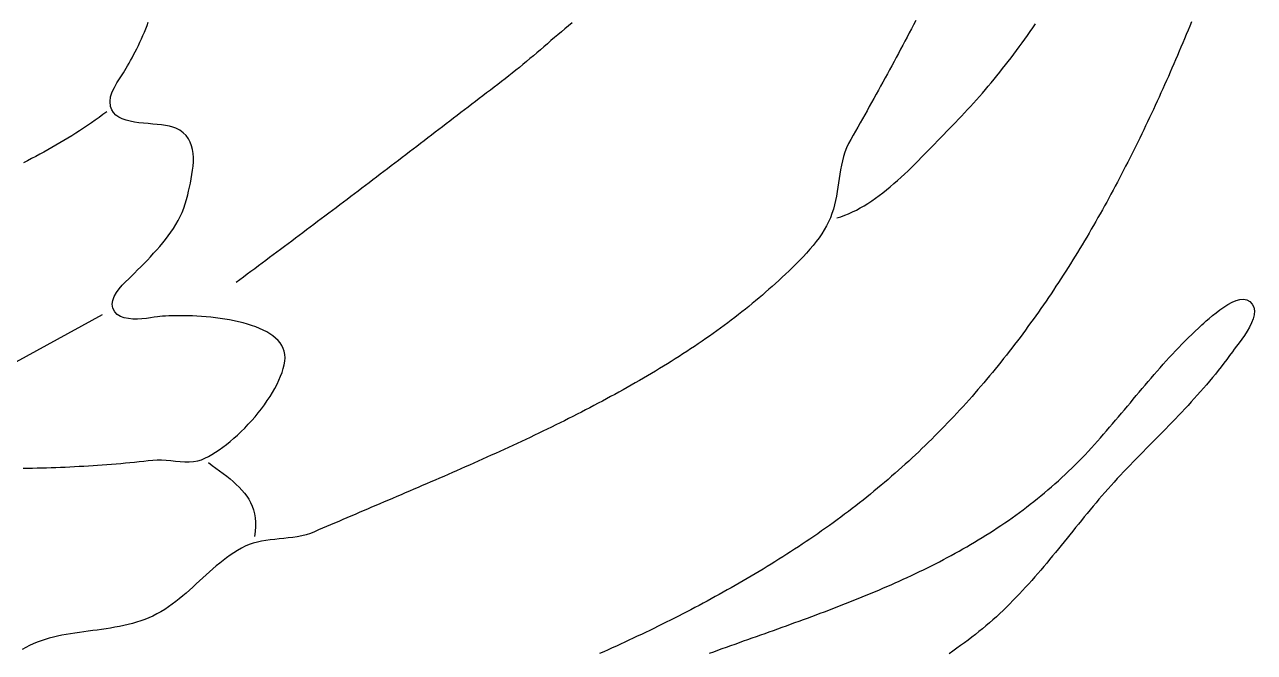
# Model space of a CAD drawing. Header units: millimetres. Extents: x 46 to 1464, y 30 to 1506.
# Drawn here: x 900.2 to 1166.3, y 957.9 to 1093.9 of the extents above; entities that cross this region are included whole.
import ezdxf

# ---------------------------------------------------------------- set-up
doc = ezdxf.new("R2010")
doc.units = ezdxf.units.MM
doc.layers.add('0_0_0', color=3, linetype='Continuous')

msp = doc.modelspace()

# ---------------------------------------------------------------- linework, layer by layer
at = {"layer": '0_0_0'}
for points in [[(1093.0529, 1094.717), (1092.5906, 1093.8293), (1092.1269, 1092.9417), (1091.6616, 1092.0544), (1091.1949, 1091.1672), (1090.7266, 1090.2802), (1090.2568, 1089.3934), (1089.7854, 1088.5067), (1089.3126, 1087.6201), (1088.8382, 1086.7337), (1088.3622, 1085.8473), (1087.8847, 1084.961), (1087.4056, 1084.0747), (1086.925, 1083.1885), (1086.4427, 1082.3023), (1085.9589, 1081.4161), (1085.4735, 1080.5299), (1084.9865, 1079.6436), (1084.4979, 1078.7573), (1084.0077, 1077.871), (1083.5159, 1076.9845), (1083.0224, 1076.098), (1082.5273, 1075.2113), (1082.0306, 1074.3245), (1081.5322, 1073.4376), (1081.0322, 1072.5504), (1080.5305, 1071.6631), (1080.0272, 1070.7756), (1079.5221, 1069.8879), (1079.0155, 1069), (1078.5241, 1068.0719), (1078.1032, 1067.1399), (1077.7451, 1066.2044), (1077.4419, 1065.2657), (1077.1857, 1064.3242), (1076.9688, 1063.3803), (1076.7834, 1062.4344), (1076.6217, 1061.4868), (1076.4758, 1060.5379), (1076.3379, 1059.5881), (1076.2003, 1058.6376), (1076.0551, 1057.687), (1075.8946, 1056.7366), (1075.7108, 1055.7867), (1075.4961, 1054.8377), (1075.2425, 1053.89), (1074.9423, 1052.944), (1074.5878, 1052), (1074.2039, 1051.1343), (1073.7618, 1050.2708), (1073.2664, 1049.4108), (1072.7223, 1048.5555), (1072.1344, 1047.7062), (1071.5076, 1046.8642), (1070.8466, 1046.0308), (1070.1562, 1045.2073), (1069.4413, 1044.395), (1068.7066, 1043.5952), (1067.9569, 1042.8091), (1067.1972, 1042.038), (1066.4321, 1041.2833), (1065.6665, 1040.5463), (1064.9052, 1039.8281), (1064.153, 1039.1301), (1063.4147, 1038.4537), (1062.6952, 1037.8), (1061.9992, 1037.1705), (1061.2968, 1036.5405), (1060.588, 1035.9145), (1059.8727, 1035.2925), (1059.1511, 1034.6744), (1058.4232, 1034.0601), (1057.6892, 1033.4497), (1056.9491, 1032.8432), (1056.2031, 1032.2404), (1055.4512, 1031.6414), (1054.6935, 1031.0461), (1053.9302, 1030.4545), (1053.1612, 1029.8666), (1052.3867, 1029.2823), (1051.6068, 1028.7016), (1050.8216, 1028.1245), (1050.0312, 1027.551), (1049.2357, 1026.981), (1048.4351, 1026.4144), (1047.6295, 1025.8513), (1046.8191, 1025.2917), (1046.0039, 1024.7354), (1045.1841, 1024.1825), (1044.3597, 1023.633), (1043.5307, 1023.0867), (1042.6974, 1022.5438), (1041.8598, 1022.0041), (1041.018, 1021.4675), (1040.1721, 1020.9342), (1039.3221, 1020.4041), (1038.4682, 1019.877), (1037.6105, 1019.3531), (1036.749, 1018.8322), (1035.8838, 1018.3143), (1035.0151, 1017.7995), (1034.1429, 1017.2876), (1033.2674, 1016.7787), (1032.3885, 1016.2727), (1031.5065, 1015.7696), (1030.6213, 1015.2693), (1029.7331, 1014.7719), (1028.8421, 1014.2772), (1027.9482, 1013.7853), (1027.0515, 1013.2961), (1026.1522, 1012.8097), (1025.2504, 1012.3259), (1024.3461, 1011.8447), (1023.4395, 1011.3662), (1022.5306, 1010.8903), (1021.6195, 1010.4169), (1020.7063, 1009.946), (1019.7911, 1009.4776), (1018.874, 1009.0116), (1017.9551, 1008.5481), (1017.0345, 1008.087), (1016.1122, 1007.6283), (1015.1885, 1007.1719), (1014.2633, 1006.7178), (1013.3367, 1006.266), (1012.4089, 1005.8165), (1011.4799, 1005.3692), (1010.5498, 1004.924), (1009.6188, 1004.481), (1008.6869, 1004.0402), (1007.7542, 1003.6014), (1006.8207, 1003.1647), (1005.8867, 1002.73), (1004.9522, 1002.2974), (1004.0172, 1001.8667), (1003.0819, 1001.438), (1002.1463, 1001.0112), (1001.2106, 1000.5863), (1000.2749, 1000.1632), (999.3392, 999.7419), (998.4036, 999.3225), (997.4682, 998.9048), (996.5331, 998.4889), (995.5985, 998.0746), (994.6643, 997.6621), (993.7308, 997.2511), (992.7979, 996.8418), (991.8658, 996.4341), (990.9346, 996.0279), (990.0043, 995.6233), (989.0751, 995.2201), (988.147, 994.8184), (987.2201, 994.4182), (986.2946, 994.0193), (985.3705, 993.6218), (984.4479, 993.2257), (983.527, 992.8309), (982.6077, 992.4373), (981.6902, 992.045), (980.7746, 991.6539), (979.8609, 991.264), (978.9494, 990.8753), (978.04, 990.4877), (977.1328, 990.1012), (976.228, 989.7158), (975.3256, 989.3314), (974.4258, 988.9481), (973.5286, 988.5657), (972.6341, 988.1842), (971.7424, 987.8037), (970.8536, 987.4241), (969.9677, 987.0453), (969.085, 986.6673), (968.2054, 986.2902), (967.3292, 985.9138), (966.4562, 985.5382), (965.5867, 985.1632), (964.7208, 984.789), (963.8585, 984.4153), (963, 984.0424), (962.083, 983.6838), (961.148, 983.3908), (960.1983, 983.154), (959.237, 982.9639), (958.2676, 982.8112), (957.2932, 982.6863), (956.3172, 982.5799), (955.3428, 982.4825), (954.3733, 982.3848), (953.412, 982.2772), (952.4621, 982.1504), (951.5271, 981.995), (950.61, 981.8014), (949.7143, 981.5604), (948.8432, 981.2624), (948, 980.8981), (947.1543, 980.4653), (946.3293, 979.998), (945.5232, 979.4989), (944.7342, 978.9708), (943.9604, 978.4166), (943.2001, 977.8392), (942.4513, 977.2414), (941.7123, 976.6259), (940.9813, 975.9958), (940.2564, 975.3538), (939.5357, 974.7027), (938.8176, 974.0454), (938.1, 973.3848), (937.3813, 972.7237), (936.6596, 972.0649), (935.933, 971.4113), (935.1998, 970.7657), (934.4581, 970.1309), (933.7061, 969.5099), (932.942, 968.9054), (932.1638, 968.3204), (931.3699, 967.7575), (930.5584, 967.2198), (929.7275, 966.7099), (928.8753, 966.2309), (928, 965.7855), (927.1424, 965.3952), (926.2684, 965.041), (925.3793, 964.72), (924.4764, 964.4298), (923.561, 964.1676), (922.6346, 963.9308), (921.6983, 963.7167), (920.7536, 963.5228), (919.8018, 963.3462), (918.8441, 963.1844), (917.882, 963.0348), (916.9167, 962.8946), (915.9497, 962.7613), (914.9821, 962.6321), (914.0154, 962.5045), (913.0509, 962.3757), (912.0899, 962.2432), (911.1337, 962.1043), (910.1837, 961.9562), (909.2412, 961.7965), (908.3075, 961.6224), (907.384, 961.4312), (906.472, 961.2204), (905.5728, 960.9872), (904.6877, 960.7291), (903.8181, 960.4433), (902.9653, 960.1272), (902.1306, 959.7782), (901.3154, 959.3937), (900.521, 958.9709), (899.7488, 958.5072)], [(899.9626, 997.7904), (900.9672, 997.8074), (901.9722, 997.8273), (902.9777, 997.8504), (903.9834, 997.8766), (904.9893, 997.906), (905.9953, 997.9386), (907.0014, 997.9746), (908.0075, 998.0138), (909.0134, 998.0565), (910.0192, 998.1026), (911.0246, 998.1521), (912.0298, 998.2052), (913.0345, 998.2618), (914.0387, 998.3221), (915.0423, 998.386), (916.0452, 998.4536), (917.0474, 998.525), (918.0488, 998.6002), (919.0493, 998.6793), (920.0488, 998.7622), (921.0472, 998.8491), (922.0445, 998.9399), (923.0406, 999.0349), (924.0354, 999.1339), (925.0288, 999.237), (926.0207, 999.3443), (927.0111, 999.4558), (928, 999.5717), (928.908, 999.6331), (929.8593, 999.6207), (930.8428, 999.5553), (931.8475, 999.4579), (932.8622, 999.3495), (933.876, 999.2511), (934.8779, 999.1836), (935.8567, 999.1679), (936.8015, 999.2251), (937.7011, 999.3762), (938.5447, 999.642), (939.2665, 999.9598), (940.0086, 1000.3334), (940.7679, 1000.7598), (941.5413, 1001.2362), (942.3257, 1001.7597), (943.1181, 1002.3273), (943.9155, 1002.9364), (944.7148, 1003.5838), (945.513, 1004.2669), (946.3071, 1004.9827), (947.0939, 1005.7284), (947.8705, 1006.5011), (948.6337, 1007.2979), (949.3806, 1008.1159), (950.1082, 1008.9524), (950.8132, 1009.8043), (951.4928, 1010.6688), (952.1438, 1011.5432), (952.7633, 1012.4244), (953.3481, 1013.3097), (953.8953, 1014.1961), (954.4017, 1015.0808), (954.8644, 1015.9609), (955.2803, 1016.8335), (955.6463, 1017.6958), (955.9594, 1018.545), (956.2166, 1019.378), (956.4147, 1020.1921), (956.5509, 1020.9845), (956.6036, 1021.7295), (956.5613, 1022.4381), (956.4282, 1023.1112), (956.2089, 1023.7495), (955.9077, 1024.3539), (955.529, 1024.9252), (955.0774, 1025.4641), (954.5571, 1025.9715), (953.9727, 1026.4483), (953.3286, 1026.8951), (952.6291, 1027.3129), (951.8788, 1027.7025), (951.082, 1028.0646), (950.2431, 1028.4), (949.3666, 1028.7097), (948.4569, 1028.9944), (947.5185, 1029.2548), (946.5557, 1029.4919), (945.573, 1029.7064), (944.5748, 1029.8992), (943.5655, 1030.071), (942.5495, 1030.2227), (941.5314, 1030.3551), (940.5154, 1030.469), (939.506, 1030.5652), (938.5077, 1030.6445), (937.5249, 1030.7077), (936.562, 1030.7557), (935.6233, 1030.7892), (934.7134, 1030.8092), (933.8367, 1030.8163), (932.9976, 1030.8114), (932.2005, 1030.7953), (931.4498, 1030.7688), (930.75, 1030.7328), (930.1055, 1030.688), (929.5206, 1030.6353), (929, 1030.5755), (928.302, 1030.4782), (927.4896, 1030.3626), (926.5911, 1030.2481), (925.6352, 1030.1538), (924.6503, 1030.0989), (923.6651, 1030.1027), (922.7081, 1030.1844), (921.8079, 1030.3631), (920.993, 1030.6582), (920.2919, 1031.0888), (919.7333, 1031.6743), (919.3457, 1032.4337), (919.1978, 1033.2811), (919.3026, 1034.1348), (919.6163, 1034.9849), (920.0955, 1035.8215), (920.6965, 1036.6346), (921.3757, 1037.4142), (922.0897, 1038.1505), (922.7947, 1038.8335), (923.4472, 1039.4533), (924.0038, 1040), (924.706, 1040.7186), (925.4082, 1041.4363), (926.108, 1042.1546), (926.8028, 1042.8752), (927.4904, 1043.5994), (928.1683, 1044.3291), (928.8342, 1045.0658), (929.4856, 1045.811), (930.1201, 1046.5663), (930.7354, 1047.3334), (931.329, 1048.1137), (931.8985, 1048.909), (932.4416, 1049.7209), (932.9559, 1050.5507), (933.4388, 1051.4003), (933.8882, 1052.2711), (934.3015, 1053.1648), (934.6763, 1054.083), (935.0103, 1055.0271), (935.301, 1055.9989), (935.5462, 1057), (935.7276, 1057.8179), (935.9182, 1058.6715), (936.109, 1059.5536), (936.2912, 1060.4572), (936.4557, 1061.3754), (936.5938, 1062.3011), (936.6964, 1063.2272), (936.7548, 1064.1468), (936.7599, 1065.0528), (936.7029, 1065.9382), (936.5748, 1066.7959), (936.3668, 1067.619), (936.07, 1068.4003), (935.6754, 1069.133), (935.1741, 1069.8099), (934.5573, 1070.424), (933.816, 1070.9683), (932.9413, 1071.4359), (932.3001, 1071.6738), (931.5636, 1071.8621), (930.7467, 1072.0106), (929.8639, 1072.1292), (928.9301, 1072.2277), (927.9598, 1072.3159), (926.9678, 1072.4036), (925.9688, 1072.5007), (924.9775, 1072.617), (924.0085, 1072.7622), (923.0767, 1072.9463), (922.1967, 1073.1791), (921.3832, 1073.4704), (920.6509, 1073.83), (920.0145, 1074.2677), (919.4888, 1074.7934), (919.0883, 1075.4169), (918.8279, 1076.1481), (918.7229, 1077.1951), (918.8639, 1078.237), (919.1964, 1079.2633), (919.6656, 1080.2633), (920.2171, 1081.2265), (920.796, 1082.1423), (921.348, 1083), (921.6164, 1083.4301), (921.9014, 1083.8958), (922.2008, 1084.395), (922.5125, 1084.9254), (922.8345, 1085.4849), (923.1647, 1086.0712), (923.5009, 1086.6823), (923.8411, 1087.3158), (924.1832, 1087.9697), (924.525, 1088.6418), (924.8645, 1089.3298), (925.1996, 1090.0316), (925.5282, 1090.745), (925.8482, 1091.4678), (926.1574, 1092.1979), (926.4539, 1092.933), (926.7354, 1093.671), (927, 1094.4098)], [(1018.7116, 1094.2075), (1017.9359, 1093.5832), (1017.1647, 1092.9518), (1016.3973, 1092.3143), (1015.6332, 1091.6717), (1014.8719, 1091.0252), (1014.113, 1090.3757), (1013.3559, 1089.7245), (1012.6, 1089.0724), (1011.8449, 1088.4207), (1011.0901, 1087.7704), (1010.3351, 1087.1225), (1009.5793, 1086.4781), (1008.8222, 1085.8383), (1008.0633, 1085.2041), (1007.3022, 1084.5766), (1006.5383, 1083.957), (1005.771, 1083.3461), (1005, 1082.7453), (1004.2031, 1082.1315), (1003.4065, 1081.5181), (1002.6101, 1080.9049), (1001.8139, 1080.2921), (1001.0179, 1079.6796), (1000.222, 1079.0674), (999.4264, 1078.4555), (998.6309, 1077.8439), (997.8356, 1077.2325), (997.0404, 1076.6215), (996.2453, 1076.0108), (995.4504, 1075.4003), (994.6556, 1074.7902), (993.8608, 1074.1803), (993.0662, 1073.5707), (992.2717, 1072.9614), (991.4772, 1072.3523), (990.6828, 1071.7435), (989.8885, 1071.135), (989.0942, 1070.5268), (988.2999, 1069.9188), (987.5057, 1069.3111), (986.7115, 1068.7036), (985.9173, 1068.0964), (985.1231, 1067.4894), (984.3289, 1066.8827), (983.5346, 1066.2763), (982.7404, 1065.67), (981.946, 1065.0641), (981.1517, 1064.4583), (980.3572, 1063.8528), (979.5627, 1063.2475), (978.7682, 1062.6425), (977.9735, 1062.0377), (977.1787, 1061.4331), (976.3838, 1060.8287), (975.5888, 1060.2246), (974.7937, 1059.6206), (973.9984, 1059.0169), (973.203, 1058.4134), (972.4074, 1057.8101), (971.6117, 1057.207), (970.8157, 1056.6041), (970.0196, 1056.0014), (969.2233, 1055.3989), (968.4268, 1054.7966), (967.63, 1054.1945), (966.8331, 1053.5925), (966.0359, 1052.9908), (965.2384, 1052.3893), (964.4407, 1051.7879), (963.6427, 1051.1867), (962.8445, 1050.5857), (962.0459, 1049.9848), (961.2471, 1049.3841), (960.4479, 1048.7836), (959.6485, 1048.1833), (958.8487, 1047.5831), (958.0486, 1046.9831), (957.2481, 1046.3832), (956.4473, 1045.7835), (955.6461, 1045.1839), (954.8446, 1044.5845), (954.0426, 1043.9853), (953.2403, 1043.3861), (952.4376, 1042.7871), (951.6344, 1042.1883), (950.8308, 1041.5896), (950.0268, 1040.991), (949.2224, 1040.3925), (948.4175, 1039.7942), (947.6121, 1039.196), (946.8063, 1038.5979), (946, 1038)], [(1152.7338, 1094.4627), (1152.3583, 1093.5464), (1151.9812, 1092.6312), (1151.6025, 1091.7172), (1151.2222, 1090.8043), (1150.8402, 1089.8926), (1150.4565, 1088.9821), (1150.0711, 1088.0728), (1149.684, 1087.1647), (1149.2951, 1086.2579), (1148.9045, 1085.3524), (1148.512, 1084.4481), (1148.1177, 1083.5452), (1147.7215, 1082.6435), (1147.3235, 1081.7432), (1146.9235, 1080.8442), (1146.5216, 1079.9466), (1146.1178, 1079.0504), (1145.7119, 1078.1556), (1145.3041, 1077.2622), (1144.8942, 1076.3703), (1144.4823, 1075.4798), (1144.0682, 1074.5907), (1143.6521, 1073.7032), (1143.2338, 1072.8172), (1142.8134, 1071.9326), (1142.3908, 1071.0497), (1141.9659, 1070.1682), (1141.5389, 1069.2884), (1141.1095, 1068.4101), (1140.6779, 1067.5335), (1140.244, 1066.6584), (1139.8078, 1065.785), (1139.3691, 1064.9133), (1138.9281, 1064.0432), (1138.4847, 1063.1749), (1138.0389, 1062.3082), (1137.5906, 1061.4433), (1137.1398, 1060.5801), (1136.6865, 1059.7186), (1136.2306, 1058.859), (1135.7722, 1058.0011), (1135.3112, 1057.1451), (1134.8476, 1056.2909), (1134.3814, 1055.4385), (1133.9125, 1054.588), (1133.4409, 1053.7393), (1132.9666, 1052.8926), (1132.4896, 1052.0478), (1132.0098, 1051.2049), (1131.5272, 1050.3639), (1131.0418, 1049.5249), (1130.5536, 1048.6879), (1130.0625, 1047.8529), (1129.5685, 1047.0199), (1129.0716, 1046.189), (1128.5718, 1045.3601), (1128.069, 1044.5332), (1127.5632, 1043.7085), (1127.0544, 1042.8858), (1126.5426, 1042.0653), (1126.0277, 1041.2469), (1125.5098, 1040.4306), (1124.9887, 1039.6166), (1124.4644, 1038.8047), (1123.9371, 1037.995), (1123.4065, 1037.1875), (1122.8727, 1036.3823), (1122.3357, 1035.5793), (1121.7954, 1034.7786), (1121.2518, 1033.9802), (1120.7049, 1033.1841), (1120.1547, 1032.3903), (1119.6011, 1031.5988), (1119.0442, 1030.8097), (1118.4838, 1030.023), (1117.92, 1029.2387), (1117.3527, 1028.4568), (1116.7819, 1027.6773), (1116.2076, 1026.9002), (1115.6298, 1026.1256), (1115.0484, 1025.3535), (1114.4634, 1024.5839), (1113.8748, 1023.8168), (1113.2826, 1023.0522), (1112.6867, 1022.2901), (1112.0871, 1021.5306), (1111.4838, 1020.7737), (1110.8768, 1020.0194), (1110.266, 1019.2677), (1109.6514, 1018.5187), (1109.033, 1017.7722), (1108.4108, 1017.0285), (1107.7847, 1016.2874), (1107.1547, 1015.549), (1106.5208, 1014.8134), (1105.883, 1014.0804), (1105.2412, 1013.3503), (1104.5954, 1012.6228), (1103.9456, 1011.8982), (1103.2917, 1011.1764), (1102.6338, 1010.4574), (1101.9718, 1009.7412), (1101.3057, 1009.0279), (1100.6354, 1008.3174), (1099.961, 1007.6098), (1099.2824, 1006.9051), (1098.5996, 1006.2034), (1097.9125, 1005.5046), (1097.2212, 1004.8087), (1096.5256, 1004.1158), (1095.8257, 1003.4259), (1095.1214, 1002.739), (1094.4128, 1002.0551), (1093.6998, 1001.3743), (1092.9823, 1000.6965), (1092.2604, 1000.0218), (1091.5341, 999.3502), (1090.8033, 998.6816), (1090.0679, 998.0163), (1089.328, 997.354), (1088.5836, 996.6949), (1087.8345, 996.039), (1087.0809, 995.3863), (1086.3226, 994.7368), (1085.5596, 994.0905), (1084.792, 993.4474), (1084.0196, 992.8076), (1083.2425, 992.1711), (1082.4606, 991.5379), (1081.6739, 990.908), (1080.8825, 990.2815), (1080.0861, 989.6582), (1079.285, 989.0384), (1078.4789, 988.4219), (1077.6679, 987.8088), (1076.8519, 987.1991), (1076.031, 986.5929), (1075.2052, 985.9901), (1074.3742, 985.3908), (1073.5383, 984.7949), (1072.6973, 984.2026), (1071.8512, 983.6137), (1071, 983.0285), (1070.1679, 982.4624), (1069.334, 981.9003), (1068.4983, 981.3422), (1067.6608, 980.7879), (1066.8214, 980.2375), (1065.9803, 979.6908), (1065.1374, 979.148), (1064.2927, 978.6089), (1063.4462, 978.0735), (1062.598, 977.5418), (1061.7481, 977.0137), (1060.8965, 976.4892), (1060.0431, 975.9682), (1059.1881, 975.4508), (1058.3314, 974.9369), (1057.473, 974.4264), (1056.6129, 973.9194), (1055.7513, 973.4158), (1054.888, 972.9155), (1054.023, 972.4185), (1053.1565, 971.9248), (1052.2884, 971.4343), (1051.4187, 970.9471), (1050.5474, 970.463), (1049.6746, 969.982), (1048.8003, 969.5042), (1047.9244, 969.0294), (1047.047, 968.5577), (1046.1681, 968.089), (1045.2877, 967.6232), (1044.4059, 967.1603), (1043.5225, 966.7004), (1042.6378, 966.2433), (1041.7516, 965.789), (1040.864, 965.3375), (1039.9749, 964.8887), (1039.0845, 964.4427), (1038.1927, 963.9993), (1037.2995, 963.5586), (1036.4049, 963.1205), (1035.509, 962.6849), (1034.6118, 962.2519), (1033.7132, 961.8214), (1032.8134, 961.3934), (1031.9122, 960.9678), (1031.0098, 960.5446), (1030.1061, 960.1237), (1029.2011, 959.7052), (1028.2949, 959.289), (1027.3875, 958.875), (1026.4788, 958.4632), (1025.569, 958.0536), (1024.6579, 957.6462)], [(1076, 1052), (1076.8531, 1052.2592), (1077.703, 1052.5606), (1078.5494, 1052.9022), (1079.3921, 1053.282), (1080.2308, 1053.698), (1081.0651, 1054.1482), (1081.8949, 1054.6306), (1082.7199, 1055.1433), (1083.5397, 1055.6843), (1084.3543, 1056.2516), (1085.1632, 1056.8432), (1085.9662, 1057.4571), (1086.7631, 1058.0914), (1087.5535, 1058.7441), (1088.3373, 1059.4131), (1089.1141, 1060.0966), (1089.8837, 1060.7925), (1090.6458, 1061.4988), (1091.4002, 1062.2136), (1092.1466, 1062.9349), (1092.8846, 1063.6607), (1093.6142, 1064.389), (1094.3349, 1065.1178), (1095.0466, 1065.8452), (1095.7489, 1066.5692), (1096.4416, 1067.2877), (1097.1244, 1067.9989), (1097.7971, 1068.7007), (1098.4594, 1069.3912), (1099.111, 1070.0683), (1099.7517, 1070.7302), (1100.3811, 1071.3747), (1100.9992, 1072), (1101.6649, 1072.674), (1102.3273, 1073.3549), (1102.9863, 1074.0427), (1103.642, 1074.7373), (1104.2942, 1075.4385), (1104.9432, 1076.1462), (1105.5888, 1076.8604), (1106.2311, 1077.5809), (1106.8702, 1078.3076), (1107.5059, 1079.0404), (1108.1383, 1079.7792), (1108.7675, 1080.5239), (1109.3934, 1081.2744), (1110.0161, 1082.0306), (1110.6355, 1082.7924), (1111.2518, 1083.5596), (1111.8648, 1084.3323), (1112.4746, 1085.1101), (1113.0813, 1085.8932), (1113.6848, 1086.6812), (1114.2851, 1087.4743), (1114.8823, 1088.2721), (1115.4764, 1089.0747), (1116.0673, 1089.8819), (1116.6551, 1090.6937), (1117.2399, 1091.5098), (1117.8215, 1092.3303), (1118.4001, 1093.155), (1118.9756, 1093.9837)], [(918, 1075), (917.1766, 1074.3739), (916.3491, 1073.761), (915.5175, 1073.1609), (914.6819, 1072.5728), (913.8426, 1071.9964), (912.9996, 1071.431), (912.1531, 1070.8761), (911.3032, 1070.3312), (910.45, 1069.7957), (909.5937, 1069.2691), (908.7344, 1068.7508), (907.8723, 1068.2404), (907.0074, 1067.7372), (906.1399, 1067.2407), (905.27, 1066.7504), (904.3977, 1066.2657), (903.5232, 1065.7862), (902.6467, 1065.3112), (901.7682, 1064.8401), (900.888, 1064.3726), (900.0061, 1063.908)], [(1048.419, 957.7181), (1049.3454, 958.054), (1050.2719, 958.3888), (1051.1984, 958.7225), (1052.125, 959.0554), (1053.0516, 959.3873), (1053.978, 959.7186), (1054.9044, 960.0494), (1055.8305, 960.3796), (1056.7564, 960.7095), (1057.682, 961.0392), (1058.6073, 961.3688), (1059.5322, 961.6984), (1060.4566, 962.0281), (1061.3805, 962.358), (1062.3039, 962.6884), (1063.2267, 963.0192), (1064.1488, 963.3506), (1065.0702, 963.6827), (1065.9908, 964.0157), (1066.9106, 964.3496), (1067.8295, 964.6846), (1068.7475, 965.0208), (1069.6646, 965.3582), (1070.5806, 965.6972), (1071.4955, 966.0376), (1072.4093, 966.3797), (1073.3219, 966.7236), (1074.2333, 967.0694), (1075.1433, 967.4172), (1076.0521, 967.7672), (1076.9594, 968.1194), (1077.8653, 968.4739), (1078.7697, 968.831), (1079.6725, 969.1907), (1080.5737, 969.553), (1081.4733, 969.9183), (1082.3712, 970.2865), (1083.2673, 970.6577), (1084.1615, 971.0322), (1085.054, 971.4099), (1085.9444, 971.7911), (1086.8329, 972.1759), (1087.7194, 972.5643), (1088.6038, 972.9565), (1089.4861, 973.3526), (1090.3662, 973.7528), (1091.244, 974.157), (1092.1196, 974.5655), (1092.9928, 974.9784), (1093.8637, 975.3958), (1094.732, 975.8178), (1095.5979, 976.2446), (1096.4612, 976.6762), (1097.3219, 977.1127), (1098.18, 977.5543), (1099.0354, 978.0012), (1099.8879, 978.4533), (1100.7377, 978.9109), (1101.5846, 979.374), (1102.4286, 979.8428), (1103.2696, 980.3174), (1104.1076, 980.798), (1104.9425, 981.2845), (1105.7743, 981.7772), (1106.6028, 982.2761), (1107.4282, 982.7814), (1108.2503, 983.2933), (1109.069, 983.8117), (1109.8843, 984.3369), (1110.6962, 984.8689), (1111.5046, 985.4079), (1112.3094, 985.954), (1113.1106, 986.5073), (1113.9082, 987.0679), (1114.7021, 987.636), (1115.4922, 988.2116), (1116.2785, 988.7949), (1117.0609, 989.386), (1117.8394, 989.985), (1118.6139, 990.592), (1119.3844, 991.2072), (1120.1508, 991.8306), (1120.9131, 992.4625), (1121.6712, 993.1028), (1122.4251, 993.7518), (1123.1747, 994.4095), (1123.9199, 995.0761), (1124.6608, 995.7516), (1125.3972, 996.4362), (1126.1291, 997.1301), (1126.8565, 997.8333), (1127.5793, 998.5459), (1128.2974, 999.2681), (1129.0108, 1000), (1129.7009, 1000.7215), (1130.3844, 1001.4484), (1131.0617, 1002.1803), (1131.7331, 1002.9168), (1132.3992, 1003.6575), (1133.0604, 1004.4022), (1133.717, 1005.1504), (1134.3696, 1005.9017), (1135.0187, 1006.656), (1135.6645, 1007.4126), (1136.3076, 1008.1714), (1136.9485, 1008.932), (1137.5875, 1009.694), (1138.2251, 1010.457), (1138.8618, 1011.2207), (1139.4979, 1011.9847), (1140.134, 1012.7487), (1140.7704, 1013.5123), (1141.4076, 1014.2752), (1142.0461, 1015.037), (1142.6863, 1015.7973), (1143.3286, 1016.5558), (1143.9734, 1017.3121), (1144.6213, 1018.0659), (1145.2726, 1018.8168), (1145.9278, 1019.5645), (1146.5873, 1020.3085), (1147.2516, 1021.0486), (1147.9211, 1021.7844), (1148.5963, 1022.5155), (1149.2776, 1023.2416), (1149.9654, 1023.9623), (1150.6601, 1024.6773), (1151.3623, 1025.3861), (1152.0724, 1026.0885), (1152.7907, 1026.7841), (1153.5178, 1027.4725), (1154.2541, 1028.1534), (1155, 1028.8264), (1155.4127, 1029.1988), (1155.9411, 1029.6757), (1156.5688, 1030.2307), (1157.2793, 1030.8374), (1158.0561, 1031.4692), (1158.8829, 1032.0997), (1159.7433, 1032.7025), (1160.6208, 1033.2511), (1161.499, 1033.7191), (1162.3616, 1034.08), (1163.192, 1034.3074), (1163.9738, 1034.3748), (1164.6908, 1034.2557), (1165.3263, 1033.9237), (1165.8641, 1033.3525), (1166.2097, 1032.6447), (1166.343, 1031.8662), (1166.2911, 1031.0323), (1166.0812, 1030.1582), (1165.7405, 1029.2591), (1165.2962, 1028.3504), (1164.7756, 1027.4473), (1164.2057, 1026.565), (1163.614, 1025.7188), (1163.0275, 1024.9239), (1162.4734, 1024.1957), (1161.9791, 1023.5493), (1161.5716, 1023), (1160.9765, 1022.1788), (1160.3739, 1021.3661), (1159.764, 1020.5614), (1159.1471, 1019.7644), (1158.5234, 1018.9748), (1157.8933, 1018.1922), (1157.2569, 1017.4163), (1156.6147, 1016.6467), (1155.9668, 1015.8831), (1155.3135, 1015.1251), (1154.6552, 1014.3724), (1153.992, 1013.6247), (1153.3243, 1012.8816), (1152.6523, 1012.1427), (1151.9763, 1011.4078), (1151.2965, 1010.6764), (1150.6134, 1009.9482), (1149.927, 1009.223), (1149.2378, 1008.5002), (1148.5459, 1007.7797), (1147.8517, 1007.061), (1147.1554, 1006.3438), (1146.4573, 1005.6278), (1145.7576, 1004.9125), (1145.0567, 1004.1978), (1144.3549, 1003.4831), (1143.6523, 1002.7683), (1142.9493, 1002.0528), (1142.2462, 1001.3365), (1141.5431, 1000.6189), (1140.8405, 999.8997), (1140.1385, 999.1785), (1139.4375, 998.4551), (1138.7377, 997.729), (1138.0394, 997), (1137.3518, 996.2732), (1136.6714, 995.5414), (1135.9977, 994.8049), (1135.3304, 994.064), (1134.669, 993.319), (1134.013, 992.5702), (1133.3621, 991.8179), (1132.7159, 991.0623), (1132.0739, 990.3039), (1131.4357, 989.5429), (1130.8008, 988.7796), (1130.1689, 988.0144), (1129.5396, 987.2474), (1128.9124, 986.4791), (1128.2869, 985.7096), (1127.6627, 984.9395), (1127.0393, 984.1688), (1126.4164, 983.398), (1125.7935, 982.6273), (1125.1702, 981.857), (1124.5461, 981.0875), (1123.9208, 980.319), (1123.2937, 979.5519), (1122.6647, 978.7864), (1122.0331, 978.0228), (1121.3986, 977.2615), (1120.7607, 976.5028), (1120.1192, 975.747), (1119.4734, 974.9943), (1118.823, 974.245), (1118.1676, 973.4996), (1117.5068, 972.7582), (1116.8401, 972.0211), (1116.1672, 971.2888), (1115.4875, 970.5614), (1114.8007, 969.8394), (1114.1064, 969.1229), (1113.4042, 968.4123), (1112.6935, 967.7078), (1111.9741, 967.0099), (1111.2454, 966.3188), (1110.5071, 965.6348), (1109.7588, 964.9582), (1109, 964.2893), (1108.2627, 963.6573), (1107.5117, 963.0319), (1106.7479, 962.4126), (1105.9719, 961.799), (1105.1847, 961.1907), (1104.3869, 960.5872), (1103.5794, 959.9882), (1102.763, 959.3933), (1101.9385, 958.802), (1101.1065, 958.2139), (1100.2681, 957.6286)], [(917, 1031), (881, 1011.3118)], [(940, 999), (940.8292, 998.393), (941.6439, 997.7986), (942.441, 997.2133), (943.2172, 996.6333), (943.9693, 996.0551), (944.6943, 995.4751), (945.3889, 994.8897), (946.0499, 994.2952), (946.6741, 993.688), (947.2585, 993.0646), (947.7997, 992.4213), (948.2947, 991.7545), (948.7402, 991.0606), (949.1331, 990.3359), (949.4702, 989.577), (949.7482, 988.7801), (949.9641, 987.9417), (950.1147, 987.0581), (950.1968, 986.1257), (950.2071, 985.141), (950.1425, 984.1003), (950, 983)]]:
    msp.add_lwpolyline(points, dxfattribs=at)

doc.saveas('drawing.dxf')
